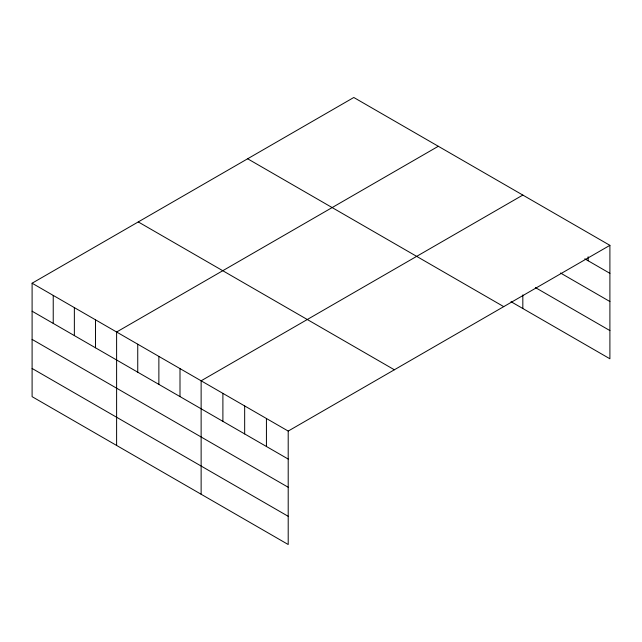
<?xml version="1.0" encoding="UTF-8"?>
<svg xmlns="http://www.w3.org/2000/svg" width="642" height="642" viewBox="0 0 642 642"><rect width="100%" height="100%" fill="white"/><g stroke="black" fill="none" stroke-linecap="round" stroke-linejoin="round"><path stroke-width="0.96" d="M32.1 283.218L288.202 431.071L288.202 544.512L32.1 396.66L32.1 283.218L353.798 97.488L609.9 245.34L609.9 358.782L510.992 301.684M438.309 146.28L116.611 332.01L116.611 445.452M522.829 195.072L201.131 380.802L201.131 494.244M288.202 431.071L609.9 245.34M584.782 258.83L609.9 273.332M560.498 273.01L609.9 301.531M535.388 287.568L609.9 330.582M247.635 158.775L503.737 306.635M138.263 221.923L394.365 369.784M32.1 311.201L288.202 459.062M32.1 339.401L288.202 487.262M32.1 368.46L288.202 516.312M588.128 256.768L588.128 260.764M522.829 294.903L522.829 308.513M266.43 418.504L266.43 446.495M244.666 405.937L244.666 433.928M222.894 393.369L222.894 421.361M180.001 368.604L180.001 396.595M158.871 356.406L158.871 384.389M137.741 344.208L137.741 372.191M95.481 319.812L95.481 347.795M74.36 307.614L74.36 335.597M53.23 295.416L53.23 323.399"/></g></svg>
